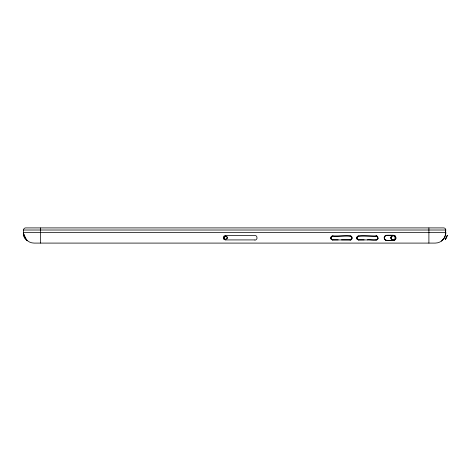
<?xml version="1.0" encoding="UTF-8"?>
<svg xmlns="http://www.w3.org/2000/svg" width="471" height="471" viewBox="0 0 471 471"><rect width="100%" height="100%" fill="white"/><g stroke="black" fill="none" stroke-linecap="round" stroke-linejoin="round"><path stroke-width="0.71" d="M445.566 231.926L445.342 234.77M395.516 237.784C396.005 239.121 392.62 240.934 394.951 239.345C396.235 238.002 395.169 235.5 393.309 235.506C390.229 235.217 390.159 240.216 393.144 240.145C394.545 240.027 392.891 240.245 392.249 239.827C391.054 239.25 390.73 237.502 391.631 236.524C394.357 233.587 397.159 239.733 393.32 240.057M445.537 233.457L445.778 230.013A2.108 2.108 0 0 0 443.67 227.905L25.658 227.905A2.108 2.108 0 0 0 23.55 230.013L23.55 232.544A10.55 10.55 0 0 0 34.1 243.095L435.222 243.095A10.55 10.55 0 0 0 445.778 232.544L23.55 232.544M445.484 235.023L445.566 232.003M445.684 233.94L445.778 232.544L445.648 234.193A4.18 1.336 -70.6 0 1 445.542 234.952M227.034 237.019A1.525 1.342 12.7 0 0 224.308 236.866C222.724 240.004 228.612 239.992 227.01 236.872A1.525 1.342 -12.7 0 0 224.296 237.019M378.013 238.302L377.577 236.642A1.966 1.855 0.9 0 0 376.046 235.883A1.919 1.819 0 0 1 377.518 236.56A2.067 1.831 11.9 0 1 377.76 236.872L377.854 238.797L376.353 239.91L358.743 239.933C350.471 233.092 374.445 237.172 376.041 236.218M395.858 238.126L394.651 239.992M445.648 234.193L445.436 235.212M390.912 237.408L391.525 236.212M444.383 237.79L445.501 234.947M445.495 234.982L445.354 235.506M447.226 235.341L445.354 239.262M447.409 235.659L447.262 235.288M447.391 235.73L445.419 239.327M384.495 236.772C383.712 238.355 385.031 240.434 386.803 240.357L393.35 240.357M446.561 237.19L446.29 237.749M446.72 237.36L446.29 238.12M384.589 236.577L385.778 235.506A2.437 2.326 -0.9 0 1 386.479 235.317L387.645 235.294M445.548 238.98L445.325 239.297M443.706 238.826L442.028 240.616M341.44 239.857L350.088 239.869C352.579 240.234 352.732 235.771 350.088 235.924L332.785 235.924C330.377 235.8 330.118 239.733 332.532 239.922M376.046 235.924L358.743 235.924C356.317 235.806 356.082 239.733 358.484 239.922M223.919 236.189L223.354 238.12A3.097 2.608 -22.4 0 0 223.778 239.038L223.896 239.203M443.117 239.551L442.687 240.01M331.343 236.542L330.789 238.12A2.85 2.373 -20.2 0 0 331.089 238.98A2.726 2.255 -16.3 0 0 331.307 239.274M357.312 236.524L356.747 238.12M442.746 239.951L442.151 240.51M441.551 240.987L441.351 241.134M350.483 239.821C357.212 232.65 335.081 237.643 333.598 236.212C330.872 235.276 330.024 239.721 332.785 239.933L350.448 239.904M385.549 239.963A1.89 1.272 0 0 0 386.809 240.322L387.992 240.351M386.803 240.357L387.621 240.357M23.55 230.013L445.778 230.013M388.122 235.294L388.834 235.294M392.16 235.288L392.637 235.294M389.546 235.294L391.448 235.288M225.532 235.488L254.864 235.488A2.143 2.055 0 0 1 256.489 236.183A2.255 2.025 13.3 0 1 256.754 236.53L257.042 238.12A3.097 2.608 27.9 0 1 256.636 239.05L256.501 239.203A1.849 1.525 13.9 0 1 254.876 240.098M367.392 239.857C368.905 238.915 379.714 242.435 377.412 236.866M225.532 239.922L254.864 239.922M338.196 239.857L332.65 239.863M364.148 239.857L358.649 239.863M388.228 240.351L390.724 240.357M391.319 240.357L392.155 240.357M393.197 240.145L392.066 239.851M394.08 235.4L395.369 236.301L395.87 237.596M385.502 239.992L385.396 239.927A3.179 2.49 -9.5 0 1 385.043 239.598M26.794 240.157L27.183 240.51L26.158 239.486M26.712 240.075L26.252 239.598M25.722 238.962L24.975 237.843A2.914 0.624 68.7 0 1 24.486 237.025M25.463 238.603L24.198 236.189M25.098 238.049L24.916 237.743M24.51 236.937L23.809 234.87M395.787 237.143L395.193 236.089A2.455 2.367 0 0 0 393.35 235.259L386.803 235.294A2.455 2.367 0 0 0 384.948 236.083L384.283 237.596A3.544 2.908 -34.1 0 0 385.09 239.71M23.821 234.929L23.638 233.899L23.803 234.846M23.762 234.658L23.703 234.322M23.574 233.227L23.656 234.022M395.505 237.614L395.169 236.601A2.361 2.108 13.8 0 0 394.898 236.23A2.243 2.031 -10.9 0 0 391.56 236.289M23.615 233.71L23.579 233.357M428.898 227.911L428.898 243.095M40.429 227.911L40.429 243.095M227.21 237.419A2.09 1.79 22 0 1 226.834 238.779M225.538 239.874A1.849 1.325 0 0 1 224.002 239.162M223.972 236.236A2.143 1.949 -10.6 0 1 225.532 235.565M332.791 239.898A1.672 1.195 0 0 1 331.396 239.244M331.372 236.607A1.919 1.725 -9.3 0 1 332.791 235.995M350.088 235.9A1.919 1.819 0 0 1 351.566 236.56A2.067 1.831 11.9 0 1 351.802 236.872L352.061 238.302A2.861 2.384 25.2 0 1 351.702 239.138L351.572 239.28A1.672 1.366 12.5 0 1 350.1 240.086M358.743 239.898A1.672 1.195 0 0 1 357.348 239.244M357.265 239.274A2.726 2.255 -16.3 0 1 357.042 238.98M357.042 238.98A2.85 2.373 -20.2 0 1 356.73 238.12M357.33 236.607A1.919 1.725 -9.3 0 1 358.743 235.995M378.007 238.297A2.861 2.384 25.2 0 1 377.654 239.138L377.53 239.28A1.672 1.366 12.5 0 1 376.058 240.086M392.184 239.598A3.097 2.39 -5.4 0 1 390.848 237.402M385.101 239.539A3.544 2.873 -17 0 1 384.189 237.602M385.031 236.154A2.455 2.231 -11.9 0 1 386.809 235.388M395.811 237.59A3.544 2.908 34.1 0 1 395.063 239.71M395.098 239.733A3.038 2.432 14.1 0 1 394.592 240.116A1.89 1.425 4.9 0 1 393.35 240.475M443.947 238.432A2.708 0.4 -59.9 0 1 443.735 238.732M444.347 237.714A2.814 0.512 -61.2 0 1 443.947 238.361M24.992 237.79A2.861 0.4 66.1 0 1 24.798 237.449A2.914 0.518 67.7 0 1 24.527 236.848M376.046 236.165A1.737 1.619 0.9 0 1 377.43 236.854M394.009 240.263A1.961 1.372 0.5 0 0 394.345 240.145L394.727 239.945A3.179 2.49 9.5 0 0 395.11 239.598M224.496 238.779A2.09 1.79 -22 0 1 224.119 237.419M26.146 239.368A5.352 1.637 62.3 0 1 25.728 238.844M24.727 238.096A4.339 2.037 67.4 0 1 23.391 234.217M26.14 239.08A4.851 1.301 69.9 0 1 24.404 235M394.604 239.963A1.89 1.272 0 0 1 393.974 240.234M395.928 238.079A3.544 2.873 17 0 1 395.051 239.539M393.968 235.482A2.455 2.231 11.9 0 1 395.122 236.154M385.054 239.733A3.038 2.432 -14.1 0 0 385.561 240.116A1.902 1.431 -4.9 0 0 386.779 240.475"/></g></svg>
